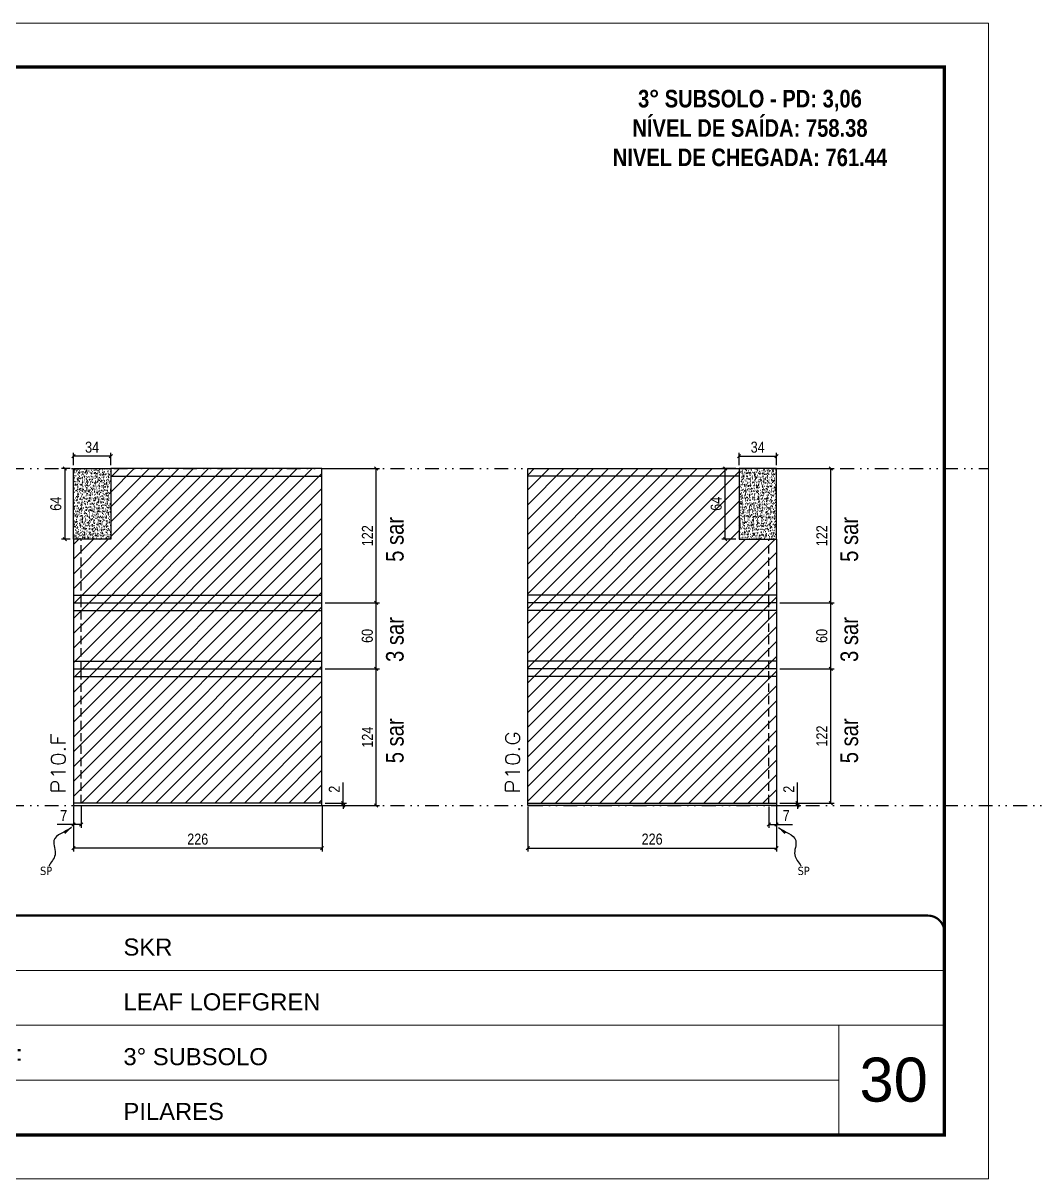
# Model space of a CAD drawing. Header units: millimetres. Extents: x 13777 to 27878, y -21631 to 6985.
# Drawn here: x 16619 to 17540, y -2105 to -1055 of the extents above; entities that cross this region are included whole.
import ezdxf

# ---------------------------------------------------------------- set-up
doc = ezdxf.new("R2010")
doc.units = ezdxf.units.MM
for name, pattern in [('CONTINUO', [0]), ('DASHED', [0.75, 0.5, -0.25]), ('DIVIDE2', [0.625, 0.25, -0.125, 0, -0.125, 0, -0.125]), ('HIDDEN', [0.375, 0.25, -0.125])]:
    doc.linetypes.add(name, pattern=pattern)
for name, color, linetype, lineweight in [('CARIMBO', 255, 'Continuous', 9), ('Folhas', 255, 'Continuous', 9), ('Hachura', 251, 'Continuous', 9), ('SARRAFO DE PRESSAO', 251, 'DASHED', 9), ('Texto Seção', 7, 'Continuous', 15)]:
    doc.layers.add(name, color=color, linetype=linetype, lineweight=lineweight)
for name, color, linetype in [('COTA', 241, 'Continuous'), ('NOMENCLATURA', 7, 'Continuous'), ('Nível', 160, 'Continuous'), ('Painéis', 200, 'Continuous'), ('SARR_2.2x7', 40, 'Continuous'), ('Sarrafo de Pressão', 42, 'HIDDEN'), ('texto', 7, 'Continuous')]:
    doc.layers.add(name, color=color, linetype=linetype)
doc.styles.add('ARIAL', font='arial.ttf')
doc.styles.add('ARIAL_NARROW', font='ARIALN.TTF', dxfattribs={"height": 0.2})
doc.styles.add('COTA TECNICA', font='techl___.ttf', dxfattribs={"height": 10})
doc.styles.add('COTA TECNICA-50', font='techl___.ttf', dxfattribs={"height": 10})
doc.styles.add('REGUA-120', font='ROMANS.shx', dxfattribs={"height": 15})
doc.styles.add('ROMANC', font='techb___.ttf', dxfattribs={"height": 2.5})
doc.styles.get("Standard").update_dxf_attribs({"font": 'arial.ttf'})
doc.styles.add('Tecnologia', font='')
doc.styles.get('Tecnologia').set_extended_font_data('Forgotten Futurist')
doc.dimstyles.new('COTA PAINEL-50', dxfattribs={"dimtxt": 10, "dimasz": 3, "dimexe": 3, "dimexo": 3, "dimgap": 3, "dimtad": 1, "dimdec": 1, "dimzin": 12, "dimdsep": 46, "dimtxsty": 'COTA TECNICA-50', "dimblk1": 'OBLIQUE', "dimblk2": 'OBLIQUE', "dimsah": 1, "dimcen": 0.9, "dimclrd": 4, "dimclre": 4, "dimclrt": 240, "dimadec": 1, "dimazin": 3, "dimtfac": 1, "dimtdec": 1, "dimtmove": 0, "dimatfit": 3, "dimfxl": 1, "dimtolj": 1, "dimtzin": 12, "dimarcsym": 0})
doc.dimstyles.new('PAINEL', dxfattribs={"dimtxt": 10, "dimasz": 3, "dimexe": 3, "dimexo": 3, "dimgap": 3, "dimtad": 1, "dimdec": 1, "dimzin": 12, "dimdsep": 46, "dimtxsty": 'COTA TECNICA', "dimblk1": 'OBLIQUE', "dimblk2": 'OBLIQUE', "dimsah": 1, "dimcen": 0.9, "dimclrd": 4, "dimclre": 4, "dimclrt": 240, "dimadec": 1, "dimazin": 3, "dimtfac": 1, "dimtdec": 1, "dimtmove": 0, "dimatfit": 3, "dimfxl": 1, "dimtolj": 1, "dimtzin": 12, "dimarcsym": 0})
doc.dimstyles.get("Standard").update_dxf_attribs({"dimtxt": 0.18, "dimasz": 0.18, "dimexe": 0.18, "dimexo": 0.0625, "dimgap": 0.09, "dimtad": 0, "dimtih": 1, "dimtoh": 1, "dimdec": 4, "dimzin": 0, "dimdsep": 46, "dimtxsty": 'Standard', "dimcen": 0.09, "dimadec": 0, "dimazin": 0, "dimtfac": 1, "dimtdec": 4, "dimtofl": 0, "dimtmove": 0, "dimatfit": 3, "dimfxl": 1, "dimtolj": 1, "dimtzin": 0, "dimarcsym": 0})

# ---------------------------------------------------------------- blocks, each defined once
blk = doc.blocks.new('9999999999')
at = {"color": 30, "linetype": 'CONTINUO'}
for p, q in [((98564.6, 34230.2), (98564.6, 34429.4)), ((98564.6, 34379.6), (99584, 34379.6)), ((98564.6, 34329.8), (99488, 34329.8)), ((99584, 34329.8), (99488, 34329.8)), ((99488, 34329.8), (99488, 34230.2)), ((98564.6, 34280), (99488, 34280))]:
    blk.add_line(p, q, dxfattribs=at)
at = {"color": 30, "linetype": 'CONTINUO', "const_width": 2}
blk.add_lwpolyline([(99584, 34230.2), (99584, 34414.4, 0.414214), (99569, 34429.4), (98229, 34429.4, 0.414214), (98214, 34414.4), (98214, 34245.2, 0.414214), (98229, 34230.2), (99584, 34230.2)], format="xyb", dxfattribs=at)
at = {"layer": 'Folhas'}
blk.add_lwpolyline([(98139, 34190.2), (99624, 34190.2), (99624, 35240.2), (98139, 35240.2)], close=True, dxfattribs=at)
at = {"layer": 'Folhas', "color": 30, "const_width": 3}
blk.add_lwpolyline([(98214, 34230.2), (99584, 34230.2), (99584, 35200.2), (98214, 35200.2)], close=True, dxfattribs=at)
at = {"color": 7, "linetype": 'Continuous', "ltscale": 5, "style": 'ARIAL'}
for s, height, p in [('SKR', 15.48, (98837.7, 34393.1)), ('LEAF LOEFGREN', 15.483, (98837.7, 34343.3)), ('3° SUBSOLO', 15.48, (98837.7, 34293.5)), ('NOVA SISTEMAS CONSTRUTIVOS', 11.059, (98263.2, 34267.2)), ('PILARES', 15.48, (98837.7, 34243.7))]:
    blk.add_text(s, height=height, dxfattribs=at).set_placement(p)
at = {"layer": 'Folhas', "color": 7, "style": 'Tecnologia', "width": 1.5}
for s, p in [('CLIENTE:', (98573.7, 34397.2)), ('OBRA:', (98573.7, 34347.3)), ('PAVIMENTO:', (98573.7, 34297.5)), ('PROJETO:', (98573.7, 34247.7))]:
    blk.add_text(s, height=14, dxfattribs=at).set_placement(p)
blk = doc.blocks.new('_Oblique')
at = {"color": 0, "linetype": 'ByBlock', "lineweight": -2}
blk.add_line((-0.5, -0.5), (0.5, 0.5), dxfattribs=at)
blk = doc.blocks.new('*D1682')
at = {"layer": 'COTA', "color": 4, "lineweight": -2, "transparency": 16777216}
for p, q in [((16665.2, -1767), (16665.2, -1807.8)), ((16891.2, -1767), (16891.2, -1807.8)), ((16891.2, -1804.8), (16665.2, -1804.8))]:
    blk.add_line(p, q, dxfattribs=at)
at = {"layer": 'Defpoints', "color": 0, "transparency": 16777216}
for p in [(16665.2, -1764), (16891.2, -1764), (16665.2, -1804.8)]:
    blk.add_point(p, dxfattribs=at)
at = {"layer": 'COTA', "color": 4, "lineweight": -2, "transparency": 16777216, "xscale": 3, "yscale": 3, "zscale": 3, "rotation": 180}
blk.add_blockref('_Oblique', (16665.2, -1804.8), dxfattribs=at)
at = {"layer": 'COTA', "color": 4, "lineweight": -2, "transparency": 16777216, "xscale": 3, "yscale": 3, "zscale": 3}
blk.add_blockref('_Oblique', (16891.2, -1804.8), dxfattribs=at)
at = {"layer": 'COTA', "color": 240, "transparency": 16777216, "insert": (16778.2, -1796.7), "char_height": 10, "attachment_point": 5, "style": 'COTA TECNICA'}
blk.add_mtext('\\A1;226', dxfattribs=at)
blk = doc.blocks.new('*D1683')
at = {"layer": 'COTA', "color": 4, "lineweight": -2, "transparency": 16777216}
for p, q in [((16665.2, -1769), (16665.2, -1786.3)), ((16672.2, -1767), (16672.2, -1786.3)), ((16665.2, -1783.3), (16650.4, -1783.3)), ((16672.2, -1783.3), (16665.2, -1783.3))]:
    blk.add_line(p, q, dxfattribs=at)
at = {"layer": 'Defpoints', "color": 0, "transparency": 16777216}
for p in [(16665.2, -1766), (16672.2, -1764), (16665.2, -1783.3)]:
    blk.add_point(p, dxfattribs=at)
at = {"layer": 'COTA', "color": 4, "lineweight": -2, "transparency": 16777216, "xscale": 3, "yscale": 3, "zscale": 3, "rotation": 180}
blk.add_blockref('_Oblique', (16665.2, -1783.3), dxfattribs=at)
at = {"layer": 'COTA', "color": 4, "lineweight": -2, "transparency": 16777216, "xscale": 3, "yscale": 3, "zscale": 3}
blk.add_blockref('_Oblique', (16672.2, -1783.3), dxfattribs=at)
at = {"layer": 'COTA', "color": 240, "transparency": 16777216, "insert": (16656.3, -1775.2), "char_height": 10, "attachment_point": 5, "style": 'COTA TECNICA-50'}
blk.add_mtext('\\A1;7', dxfattribs=at)
blk = doc.blocks.new('*D1684')
at = {"layer": 'COTA', "color": 4, "lineweight": -2, "transparency": 16777216}
for p, q in [((16910.4, -1764), (16910.4, -1745.2)), ((16894.2, -1764), (16913.4, -1764)), ((16894.2, -1766), (16913.4, -1766)), ((16910.4, -1766), (16910.4, -1764)), ((16910.4, -1766), (16910.4, -1769))]:
    blk.add_line(p, q, dxfattribs=at)
at = {"layer": 'Defpoints', "color": 0, "transparency": 16777216}
for p in [(16891.2, -1764), (16891.2, -1766), (16910.4, -1766)]:
    blk.add_point(p, dxfattribs=at)
at = {"layer": 'COTA', "color": 4, "lineweight": -2, "transparency": 16777216, "xscale": 3, "yscale": 3, "zscale": 3}
for p, rotation in [((16910.4, -1764), 270), ((16910.4, -1766), 90)]:
    blk.add_blockref('_Oblique', p, dxfattribs=dict(at, rotation=rotation))
at = {"layer": 'COTA', "color": 240, "transparency": 16777216, "insert": (16902.4, -1751.3), "char_height": 10, "attachment_point": 5, "rotation": 90, "style": 'COTA TECNICA-50'}
blk.add_mtext('\\A1;2', dxfattribs=at)
blk = doc.blocks.new('*D1685')
at = {"layer": 'COTA', "color": 4, "lineweight": -2, "transparency": 16777216}
for p, q in [((16894.2, -1582), (16943.5, -1582)), ((16940.5, -1642), (16940.5, -1582)), ((16894.2, -1642), (16943.5, -1642))]:
    blk.add_line(p, q, dxfattribs=at)
at = {"layer": 'Defpoints', "color": 0, "transparency": 16777216}
for p in [(16891.2, -1582), (16940.5, -1582), (16891.2, -1642)]:
    blk.add_point(p, dxfattribs=at)
at = {"layer": 'COTA', "color": 4, "lineweight": -2, "transparency": 16777216, "xscale": 3, "yscale": 3, "zscale": 3}
for p, rotation in [((16940.5, -1582), 90), ((16940.5, -1642), 270)]:
    blk.add_blockref('_Oblique', p, dxfattribs=dict(at, rotation=rotation))
at = {"layer": 'COTA', "color": 240, "transparency": 16777216, "insert": (16932.4, -1612), "char_height": 10, "attachment_point": 5, "rotation": 90, "style": 'COTA TECNICA-50'}
blk.add_mtext('\\A1;60', dxfattribs=at)
blk = doc.blocks.new('*D1686')
at = {"layer": 'COTA', "color": 4, "lineweight": -2, "transparency": 16777216}
for p, q in [((16894.2, -1460), (16943.5, -1460)), ((16940.5, -1582), (16940.5, -1460)), ((16894.2, -1582), (16943.5, -1582))]:
    blk.add_line(p, q, dxfattribs=at)
at = {"layer": 'Defpoints', "color": 0, "transparency": 16777216}
for p in [(16891.2, -1460), (16940.5, -1460), (16891.2, -1582)]:
    blk.add_point(p, dxfattribs=at)
at = {"layer": 'COTA', "color": 4, "lineweight": -2, "transparency": 16777216, "xscale": 3, "yscale": 3, "zscale": 3}
for p, rotation in [((16940.5, -1460), 90), ((16940.5, -1582), 270)]:
    blk.add_blockref('_Oblique', p, dxfattribs=dict(at, rotation=rotation))
at = {"layer": 'COTA', "color": 240, "transparency": 16777216, "insert": (16932.5, -1521), "char_height": 10, "attachment_point": 5, "rotation": 90, "style": 'COTA TECNICA-50'}
blk.add_mtext('\\A1;122', dxfattribs=at)
blk = doc.blocks.new('*D1698')
at = {"layer": 'COTA', "color": 4, "linetype": 'ByBlock', "lineweight": -2, "transparency": 16777216}
for p, q in [((16894.2, -1642), (16943.5, -1642)), ((16940.5, -1766), (16940.5, -1642)), ((16894.2, -1766), (16943.5, -1766))]:
    blk.add_line(p, q, dxfattribs=at)
at = {"layer": 'Defpoints', "color": 0, "linetype": 'ByBlock', "transparency": 16777216}
for p in [(16891.2, -1642), (16940.5, -1642), (16891.2, -1766)]:
    blk.add_point(p, dxfattribs=at)
at = {"layer": 'COTA', "color": 4, "linetype": 'ByBlock', "lineweight": -2, "transparency": 16777216, "xscale": 3, "yscale": 3, "zscale": 3}
for p, rotation in [((16940.5, -1642), 90), ((16940.5, -1766), 270)]:
    blk.add_blockref('_Oblique', p, dxfattribs=dict(at, rotation=rotation))
at = {"layer": 'COTA', "color": 240, "linetype": 'ByBlock', "transparency": 16777216, "insert": (16932.5, -1704), "char_height": 10, "attachment_point": 5, "rotation": 90, "style": 'COTA TECNICA'}
blk.add_mtext('\\A1;124', dxfattribs=at)
blk = doc.blocks.new('*D1692')
at = {"layer": 'COTA', "color": 4, "linetype": 'ByBlock', "lineweight": -2, "transparency": 16777216}
for p, q in [((16894.2, -1642), (16943.5, -1642)), ((16940.5, -1766), (16940.5, -1642)), ((16894.2, -1766), (16943.5, -1766))]:
    blk.add_line(p, q, dxfattribs=at)
at = {"layer": 'Defpoints', "color": 0, "linetype": 'ByBlock', "transparency": 16777216}
for p in [(16891.2, -1642), (16940.5, -1642), (16891.2, -1766)]:
    blk.add_point(p, dxfattribs=at)
at = {"layer": 'COTA', "color": 4, "linetype": 'ByBlock', "lineweight": -2, "transparency": 16777216, "xscale": 3, "yscale": 3, "zscale": 3}
for p, rotation in [((16940.5, -1642), 90), ((16940.5, -1766), 270)]:
    blk.add_blockref('_Oblique', p, dxfattribs=dict(at, rotation=rotation))
at = {"layer": 'COTA', "color": 240, "linetype": 'ByBlock', "transparency": 16777216, "insert": (16932.5, -1704), "char_height": 10, "attachment_point": 5, "rotation": 90, "style": 'COTA TECNICA'}
blk.add_mtext('\\A1;124', dxfattribs=at)
blk = doc.blocks.new('*D1699')
at = {"layer": 'COTA', "color": 4, "lineweight": -2, "transparency": 16777216}
for p, q in [((16662.2, -1460), (16654.3, -1460)), ((16657.3, -1460), (16657.3, -1524)), ((16662.2, -1524), (16654.3, -1524))]:
    blk.add_line(p, q, dxfattribs=at)
at = {"layer": 'Defpoints', "color": 0, "transparency": 16777216}
for p in [(16665.2, -1460), (16657.3, -1524), (16665.2, -1524)]:
    blk.add_point(p, dxfattribs=at)
at = {"layer": 'COTA', "color": 4, "lineweight": -2, "transparency": 16777216, "xscale": 3, "yscale": 3, "zscale": 3}
for p, rotation in [((16657.3, -1460), 90), ((16657.3, -1524), 270)]:
    blk.add_blockref('_Oblique', p, dxfattribs=dict(at, rotation=rotation))
at = {"layer": 'COTA', "color": 240, "transparency": 16777216, "insert": (16649.2, -1492), "char_height": 10, "attachment_point": 5, "rotation": 90, "style": 'COTA TECNICA'}
blk.add_mtext('\\A1;64', dxfattribs=at)
blk = doc.blocks.new('*D1700')
at = {"layer": 'COTA', "color": 4, "lineweight": -2, "transparency": 16777216}
for p, q in [((16665.2, -1457), (16665.2, -1445.8)), ((16699.2, -1448.8), (16665.2, -1448.8)), ((16699.2, -1457), (16699.2, -1445.8))]:
    blk.add_line(p, q, dxfattribs=at)
at = {"layer": 'Defpoints', "color": 0, "transparency": 16777216}
for p in [(16665.2, -1448.8), (16665.2, -1460), (16699.2, -1460)]:
    blk.add_point(p, dxfattribs=at)
at = {"layer": 'COTA', "color": 4, "lineweight": -2, "transparency": 16777216, "xscale": 3, "yscale": 3, "zscale": 3, "rotation": 180}
blk.add_blockref('_Oblique', (16665.2, -1448.8), dxfattribs=at)
at = {"layer": 'COTA', "color": 4, "lineweight": -2, "transparency": 16777216, "xscale": 3, "yscale": 3, "zscale": 3}
blk.add_blockref('_Oblique', (16699.2, -1448.8), dxfattribs=at)
at = {"layer": 'COTA', "color": 240, "transparency": 16777216, "insert": (16682.2, -1440.6), "char_height": 10, "attachment_point": 5, "style": 'COTA TECNICA'}
blk.add_mtext('\\A1;34', dxfattribs=at)
blk = doc.blocks.new('*D1687')
at = {"layer": 'COTA', "color": 4, "lineweight": -2, "transparency": 16777216}
for p, q in [((17078.3, -1767), (17078.3, -1807.8)), ((17304.3, -1767), (17304.3, -1807.8)), ((17078.3, -1804.8), (17304.3, -1804.8))]:
    blk.add_line(p, q, dxfattribs=at)
at = {"layer": 'Defpoints', "color": 0, "transparency": 16777216}
for p in [(17078.3, -1764), (17304.3, -1764), (17304.3, -1804.8)]:
    blk.add_point(p, dxfattribs=at)
at = {"layer": 'COTA', "color": 4, "lineweight": -2, "transparency": 16777216, "xscale": 3, "yscale": 3, "zscale": 3, "rotation": 180}
blk.add_blockref('_Oblique', (17078.3, -1804.8), dxfattribs=at)
at = {"layer": 'COTA', "color": 4, "lineweight": -2, "transparency": 16777216, "xscale": 3, "yscale": 3, "zscale": 3}
blk.add_blockref('_Oblique', (17304.3, -1804.8), dxfattribs=at)
at = {"layer": 'COTA', "color": 240, "transparency": 16777216, "insert": (17191.3, -1796.7), "char_height": 10, "attachment_point": 5, "style": 'COTA TECNICA'}
blk.add_mtext('\\A1;226', dxfattribs=at)
blk = doc.blocks.new('*D1688')
at = {"layer": 'COTA', "color": 4, "lineweight": -2, "transparency": 16777216}
for p, q in [((17297.3, -1767), (17297.3, -1786.3)), ((17304.3, -1769), (17304.3, -1786.3)), ((17297.3, -1783.3), (17304.3, -1783.3)), ((17304.3, -1783.3), (17319, -1783.3))]:
    blk.add_line(p, q, dxfattribs=at)
at = {"layer": 'Defpoints', "color": 0, "transparency": 16777216}
for p in [(17297.3, -1764), (17304.3, -1766), (17304.3, -1783.3)]:
    blk.add_point(p, dxfattribs=at)
at = {"layer": 'COTA', "color": 4, "lineweight": -2, "transparency": 16777216, "xscale": 3, "yscale": 3, "zscale": 3, "rotation": 180}
blk.add_blockref('_Oblique', (17297.3, -1783.3), dxfattribs=at)
at = {"layer": 'COTA', "color": 4, "lineweight": -2, "transparency": 16777216, "xscale": 3, "yscale": 3, "zscale": 3}
blk.add_blockref('_Oblique', (17304.3, -1783.3), dxfattribs=at)
at = {"layer": 'COTA', "color": 240, "transparency": 16777216, "insert": (17313.2, -1775.2), "char_height": 10, "attachment_point": 5, "style": 'COTA TECNICA-50'}
blk.add_mtext('\\A1;7', dxfattribs=at)
blk = doc.blocks.new('*D1689')
at = {"layer": 'COTA', "color": 4, "lineweight": -2, "transparency": 16777216}
for p, q in [((17323.6, -1764), (17323.6, -1745.2)), ((17307.3, -1764), (17326.6, -1764)), ((17307.3, -1766), (17326.6, -1766)), ((17323.6, -1766), (17323.6, -1764)), ((17323.6, -1766), (17323.6, -1769))]:
    blk.add_line(p, q, dxfattribs=at)
at = {"layer": 'Defpoints', "color": 0, "transparency": 16777216}
for p in [(17304.3, -1764), (17304.3, -1766), (17323.6, -1766)]:
    blk.add_point(p, dxfattribs=at)
at = {"layer": 'COTA', "color": 4, "lineweight": -2, "transparency": 16777216, "xscale": 3, "yscale": 3, "zscale": 3}
for p, rotation in [((17323.6, -1764), 270), ((17323.6, -1766), 90)]:
    blk.add_blockref('_Oblique', p, dxfattribs=dict(at, rotation=rotation))
at = {"layer": 'COTA', "color": 240, "transparency": 16777216, "insert": (17315.6, -1751.3), "char_height": 10, "attachment_point": 5, "rotation": 90, "style": 'COTA TECNICA-50'}
blk.add_mtext('\\A1;2', dxfattribs=at)
blk = doc.blocks.new('*D1690')
at = {"layer": 'COTA', "color": 4, "lineweight": -2, "transparency": 16777216}
for p, q in [((17307.3, -1582), (17356.7, -1582)), ((17353.7, -1642), (17353.7, -1582)), ((17307.3, -1642), (17356.7, -1642))]:
    blk.add_line(p, q, dxfattribs=at)
at = {"layer": 'Defpoints', "color": 0, "transparency": 16777216}
for p in [(17304.3, -1582), (17353.7, -1582), (17304.3, -1642)]:
    blk.add_point(p, dxfattribs=at)
at = {"layer": 'COTA', "color": 4, "lineweight": -2, "transparency": 16777216, "xscale": 3, "yscale": 3, "zscale": 3}
for p, rotation in [((17353.7, -1582), 90), ((17353.7, -1642), 270)]:
    blk.add_blockref('_Oblique', p, dxfattribs=dict(at, rotation=rotation))
at = {"layer": 'COTA', "color": 240, "transparency": 16777216, "insert": (17345.6, -1612), "char_height": 10, "attachment_point": 5, "rotation": 90, "style": 'COTA TECNICA-50'}
blk.add_mtext('\\A1;60', dxfattribs=at)
blk = doc.blocks.new('*D1691')
at = {"layer": 'COTA', "color": 4, "lineweight": -2, "transparency": 16777216}
for p, q in [((17307.3, -1460), (17356.7, -1460)), ((17353.7, -1582), (17353.7, -1460)), ((17307.3, -1582), (17356.7, -1582))]:
    blk.add_line(p, q, dxfattribs=at)
at = {"layer": 'Defpoints', "color": 0, "transparency": 16777216}
for p in [(17304.3, -1460), (17353.7, -1460), (17304.3, -1582)]:
    blk.add_point(p, dxfattribs=at)
at = {"layer": 'COTA', "color": 4, "lineweight": -2, "transparency": 16777216, "xscale": 3, "yscale": 3, "zscale": 3}
for p, rotation in [((17353.7, -1460), 90), ((17353.7, -1582), 270)]:
    blk.add_blockref('_Oblique', p, dxfattribs=dict(at, rotation=rotation))
at = {"layer": 'COTA', "color": 240, "transparency": 16777216, "insert": (17345.6, -1521), "char_height": 10, "attachment_point": 5, "rotation": 90, "style": 'COTA TECNICA-50'}
blk.add_mtext('\\A1;122', dxfattribs=at)
blk = doc.blocks.new('*D1701')
at = {"layer": 'COTA', "color": 4, "lineweight": -2, "transparency": 16777216}
for p, q in [((17270.3, -1457), (17270.3, -1445.8)), ((17270.3, -1448.8), (17304.3, -1448.8)), ((17304.3, -1457), (17304.3, -1445.8))]:
    blk.add_line(p, q, dxfattribs=at)
at = {"layer": 'Defpoints', "color": 0, "transparency": 16777216}
for p in [(17304.3, -1448.8), (17270.3, -1460), (17304.3, -1460)]:
    blk.add_point(p, dxfattribs=at)
at = {"layer": 'COTA', "color": 4, "lineweight": -2, "transparency": 16777216, "xscale": 3, "yscale": 3, "zscale": 3, "rotation": 180}
blk.add_blockref('_Oblique', (17270.3, -1448.8), dxfattribs=at)
at = {"layer": 'COTA', "color": 4, "lineweight": -2, "transparency": 16777216, "xscale": 3, "yscale": 3, "zscale": 3}
blk.add_blockref('_Oblique', (17304.3, -1448.8), dxfattribs=at)
at = {"layer": 'COTA', "color": 240, "transparency": 16777216, "insert": (17287.3, -1440.6), "char_height": 10, "attachment_point": 5, "style": 'COTA TECNICA'}
blk.add_mtext('\\A1;34', dxfattribs=at)
blk = doc.blocks.new('*D1702')
at = {"layer": 'COTA', "color": 4, "lineweight": -2, "transparency": 16777216}
for p, q in [((17307.3, -1642), (17356.7, -1642)), ((17353.7, -1764), (17353.7, -1642)), ((17307.3, -1764), (17356.7, -1764))]:
    blk.add_line(p, q, dxfattribs=at)
at = {"layer": 'Defpoints', "color": 0, "transparency": 16777216}
for p in [(17304.3, -1642), (17353.7, -1642), (17304.3, -1764)]:
    blk.add_point(p, dxfattribs=at)
at = {"layer": 'COTA', "color": 4, "lineweight": -2, "transparency": 16777216, "xscale": 3, "yscale": 3, "zscale": 3}
for p, rotation in [((17353.7, -1642), 90), ((17353.7, -1764), 270)]:
    blk.add_blockref('_Oblique', p, dxfattribs=dict(at, rotation=rotation))
at = {"layer": 'COTA', "color": 240, "transparency": 16777216, "insert": (17345.6, -1703), "char_height": 10, "attachment_point": 5, "rotation": 90, "style": 'COTA TECNICA'}
blk.add_mtext('\\A1;122', dxfattribs=at)
blk = doc.blocks.new('*D1703')
at = {"layer": 'COTA', "color": 4, "lineweight": -2, "transparency": 16777216}
for p, q in [((17267.3, -1460), (17254.8, -1460)), ((17257.8, -1524), (17257.8, -1460)), ((17267.3, -1524), (17254.8, -1524))]:
    blk.add_line(p, q, dxfattribs=at)
at = {"layer": 'Defpoints', "color": 0, "transparency": 16777216}
for p in [(17257.8, -1460), (17270.3, -1460), (17270.3, -1524)]:
    blk.add_point(p, dxfattribs=at)
at = {"layer": 'COTA', "color": 4, "lineweight": -2, "transparency": 16777216, "xscale": 3, "yscale": 3, "zscale": 3}
for p, rotation in [((17257.8, -1460), 90), ((17257.8, -1524), 270)]:
    blk.add_blockref('_Oblique', p, dxfattribs=dict(at, rotation=rotation))
at = {"layer": 'COTA', "color": 240, "transparency": 16777216, "insert": (17249.6, -1492), "char_height": 10, "attachment_point": 5, "rotation": 90, "style": 'COTA TECNICA'}
blk.add_mtext('\\A1;64', dxfattribs=at)

msp = doc.modelspace()

# ---------------------------------------------------------------- hatches: boundary and pattern name
at = {"layer": 'COTA'}
h = msp.add_hatch(dxfattribs=at)
h.set_pattern_fill('AR-CONC', color=256, scale=0.03)
h.set_pattern_definition([(50, (-2762.2104, -1178.575), (5.4655401, -0.4781726), [0.5715, -6.2865]), (355, (-2762.2104, -1178.575), (-1.0573026, 5.7317054), [0.4572, -5.0292175]), (100.451445, (-2761.755, -1178.615), (4.4082374, 5.2535326), [0.4857003, -5.3427073]), (46.1842, (-2762.2104, -1177.051), (8.1323712, -1.2612698), [0.85725, -9.42975]), (96.635558, (-2761.533, -1177.156), (7.122124, 7.4227837), [0.7285507, -8.0140682]), (351.18415, (-2762.21, -1177.051), (7.122124, 7.4227837), [0.685799, -7.543792]), (21, (-2761.4484, -1177.432), (4.5484317, -3.0679559), [0.5715, -6.2865]), (326, (-2761.4484, -1177.432), (1.8540609, 5.525639), [0.4572, -5.0292]), (71.451445, (-2761.0693, -1177.688), (6.4024926, 2.457683), [0.4857003, -5.3426981]), (37.5, (-2762.2104, -1178.5751), (0.0926581, 2.53665117), [0, -4.96824, 0, -5.1054, 0, -5.04825]), (7.5, (-2762.2104, -1178.575), (2.00458988, 3.00541724), [0, -2.91084, 0, -4.85394, 0, -1.92405]), (327.5, (-2763.9096, -1178.5751), (4.06771786, -0.17186232), [0, -1.905, 0, -5.9436, 0, -7.8867]), (317.5, (-2764.6716, -1178.575), (4.44387544, 0.7627947), [0, -2.4765, 0, -3.94716, 0, -5.6007])])
h.paths.add_polyline_path([(16699.16, -1460.02), (16665.16, -1460.02), (16665.16, -1524.02), (16699.16, -1524.02)])
h = msp.add_hatch(dxfattribs=at)
h.set_pattern_fill('AR-CONC', color=256, scale=0.03)
h.set_pattern_definition([(50, (-2353.0596, -1178.575), (5.4655401, -0.4781726), [0.5715, -6.2865]), (355, (-2353.0596, -1178.575), (-1.0573026, 5.7317054), [0.4572, -5.0292175]), (100.451445, (-2352.604, -1178.615), (4.4082374, 5.2535326), [0.4857003, -5.3427073]), (46.1842, (-2353.0596, -1177.051), (8.1323712, -1.2612698), [0.85725, -9.42975]), (96.635558, (-2352.382, -1177.156), (7.122124, 7.4227837), [0.7285507, -8.0140682]), (351.18415, (-2353.0596, -1177.051), (7.122124, 7.4227837), [0.685799, -7.543792]), (21, (-2352.2976, -1177.432), (4.5484317, -3.0679559), [0.5715, -6.2865]), (326, (-2352.2976, -1177.432), (1.8540609, 5.525639), [0.4572, -5.0292]), (71.451445, (-2351.9185, -1177.688), (6.4024926, 2.457683), [0.4857003, -5.3426981]), (37.5, (-2353.0596, -1178.5751), (0.0926581, 2.53665117), [0, -4.96824, 0, -5.1054, 0, -5.04825]), (7.5, (-2353.0596, -1178.575), (2.00458988, 3.00541724), [0, -2.91084, 0, -4.85394, 0, -1.92405]), (327.5, (-2354.7588, -1178.5751), (4.06771786, -0.17186232), [0, -1.905, 0, -5.9436, 0, -7.8867]), (317.5, (-2355.521, -1178.575), (4.44387544, 0.7627947), [0, -2.4765, 0, -3.94716, 0, -5.6007])])
h.paths.add_polyline_path([(17270.31, -1524.02), (17304.31, -1524.02), (17304.31, -1460.02), (17270.31, -1460.02)])
at = {"layer": 'Hachura', "linetype": 'ByBlock'}
h = msp.add_hatch(dxfattribs=at)
h.set_pattern_fill('ANSI31', color=256, scale=3)
h.set_pattern_definition([(45, (1598.5, 0), (-6.735192, 6.735192), [])])
h.paths.add_polyline_path([(16309.51, -1524.02), (16309.51, -1504.02), (16187.51, -1504.02), (16187.51, -1524.02)])
h.paths.add_polyline_path([(16447.51, -1524.02), (16447.51, -1504.02), (16309.51, -1504.02), (16309.51, -1524.02)])
h.paths.add_polyline_path([(16309.51, -1524.02), (16309.51, -1642.02), (16447.51, -1642.02), (16447.51, -1524.02)])
h.paths.add_polyline_path([(16309.51, -1524.02), (16187.51, -1524.02), (16187.51, -1642.02), (16309.51, -1642.02)])
h.paths.add_polyline_path([(16187.51, -1764.02), (16309.51, -1764.02), (16309.51, -1642.02), (16187.51, -1642.02)])
h.paths.add_polyline_path([(16447.51, -1764.02), (16447.51, -1642.02), (16309.51, -1642.02), (16309.51, -1764.02)])
h.paths.add_polyline_path([(16665.16, -1642.02), (16665.16, -1764.02), (16891.16, -1764.02), (16891.16, -1642.02)])
h.paths.add_polyline_path([(16891.16, -1642.02), (16891.16, -1582.02), (16665.16, -1582.02), (16665.16, -1642.02)])
h.paths.add_polyline_path([(16891.16, -1582.02), (16891.16, -1460.02), (16699.16, -1460.02), (16699.16, -1524.02), (16665.16, -1524.02), (16665.16, -1582.02)])
h.paths.add_polyline_path([(17270.31, -1524.02), (17270.31, -1460.02), (17078.31, -1460.02), (17078.31, -1582.02), (17304.31, -1582.02), (17304.31, -1524.02)])
h.paths.add_polyline_path([(17078.31, -1582.02), (17078.31, -1642.02), (17304.31, -1642.02), (17304.31, -1582.02)])
h.paths.add_polyline_path([(17078.31, -1642.02), (17078.31, -1764.02), (17304.31, -1764.02), (17304.31, -1642.02)])

# ---------------------------------------------------------------- linework, layer by layer
at = {"layer": 'COTA'}
for p, q in [((16665.16, -1524.02), (16665.16, -1460.02)), ((16665.16, -1460.02), (16699.16, -1460.02)), ((17304.31, -1460.02), (17270.31, -1460.02)), ((17304.31, -1524.02), (17304.31, -1460.02))]:
    msp.add_line(p, q, dxfattribs=at)
at = {"layer": 'Nível', "color": 4, "linetype": 'DIVIDE2', "ltscale": 50}
for p, q in [((13777.11, -1460.02), (17496.97, -1460.02)), ((13777.11, -1766.02), (21531.15, -1766.02))]:
    msp.add_line(p, q, dxfattribs=at)
at = {"layer": 'Painéis'}
for p, q in [((16891.16, -1460.02), (16699.16, -1460.02)), ((16699.16, -1460.02), (16699.16, -1524.02)), ((16891.16, -1764.02), (16891.16, -1460.02)), ((17078.31, -1764.02), (17078.31, -1460.02)), ((17078.31, -1460.02), (17270.31, -1460.02)), ((17270.31, -1460.02), (17270.31, -1524.02)), ((16665.16, -1524.02), (16665.16, -1764.02)), ((16699.16, -1524.02), (16665.16, -1524.02)), ((17270.31, -1524.02), (17304.31, -1524.02)), ((17304.31, -1524.02), (17304.31, -1764.02)), ((16665.16, -1582.02), (16891.16, -1582.02)), ((17304.31, -1582.02), (17078.31, -1582.02)), ((16665.16, -1642.02), (16891.16, -1642.02)), ((17304.31, -1642.02), (17078.31, -1642.02))]:
    msp.add_line(p, q, dxfattribs=at)
for points in [[(16891.16, -1764.02), (16665.16, -1764.02), (16665.16, -1766.02), (16891.16, -1766.02)], [(17078.31, -1764.02), (17304.31, -1764.02), (17304.31, -1766.02), (17078.31, -1766.02)]]:
    msp.add_lwpolyline(points, close=True, dxfattribs=at)
at = {"layer": 'SARR_2.2x7'}
for p, q in [((16699.16, -1467.02), (16891.16, -1467.02)), ((17270.31, -1467.02), (17078.31, -1467.02)), ((16665.16, -1575.02), (16891.16, -1575.02)), ((17304.31, -1575.02), (17078.31, -1575.02)), ((16665.16, -1589.02), (16891.16, -1589.02)), ((17304.31, -1589.02), (17078.31, -1589.02)), ((16665.16, -1635.02), (16891.16, -1635.02)), ((17304.31, -1635.02), (17078.31, -1635.02)), ((16665.16, -1649.02), (16891.16, -1649.02)), ((17304.31, -1649.02), (17078.31, -1649.02))]:
    msp.add_line(p, q, dxfattribs=at)
at = {"layer": 'Sarrafo de Pressão', "ltscale": 30}
for p, q in [((16672.16, -1582.02), (16672.16, -1524.02)), ((17297.31, -1582.02), (17297.31, -1524.02)), ((16672.16, -1642.02), (16672.16, -1582.02)), ((16672.16, -1582.02), (16672.16, -1582.02)), ((17297.31, -1642.02), (17297.31, -1582.02)), ((16672.16, -1764.02), (16672.16, -1642.02)), ((17297.31, -1764.02), (17297.31, -1642.02))]:
    msp.add_line(p, q, dxfattribs=at)

# ---------------------------------------------------------------- block references
at = {"layer": 'SARRAFO DE PRESSAO', "color": 6, "linetype": 'ByBlock'}
msp.add_blockref('9999999999', (-82127.01, -36295.5), dxfattribs=at)

# ---------------------------------------------------------------- texts
at = {"layer": 'CARIMBO', "style": 'ARIAL'}
msp.add_text('30', height=40, dxfattribs=at).set_placement((17379.83, -2035.15))
at = {"layer": 'NOMENCLATURA', "style": 'ARIAL_NARROW'}
for s, p in [('5 sar', (16965.4, -1544.69)), ('5 sar', (17378.55, -1544.69)), ('3 sar', (16965.4, -1635.69)), ('3 sar', (17378.55, -1635.69)), ('5 sar', (16965.4, -1727.69)), ('5 sar', (17378.55, -1727.69))]:
    msp.add_text(s, height=16, rotation=90, dxfattribs=at).set_placement(p)
at = {"layer": 'NOMENCLATURA', "color": 2, "insert": (17280.25, -1089.24), "char_height": 16, "attachment_point": 2, "style": 'ROMANC'}
msp.add_mtext_dynamic_manual_height_columns('\\P3° SUBSOLO - PD: 3,06\\PNÍVEL DE SAÍDA: 758.38\\PNIVEL DE CHEGADA: 761.44', width=300.2766, gutter_width=1, heights=[0], dxfattribs=at)
at = {"layer": 'texto', "color": 0, "char_height": 7.5, "attachment_point": 5}
for insert in [(16640.38, -1825.51), (17329.09, -1825.51)]:
    msp.add_mtext('{\\fTahoma|b0|i0|c0|p34;\\C4;SP}', dxfattribs=dict(at, insert=insert))
at = {"layer": 'Texto Seção', "style": 'REGUA-120', "width": 1.1}
for s, p in [('P10.G', (17071.06, -1755.25)), ('P10.F', (16657.91, -1755.25))]:
    msp.add_text(s, height=13, rotation=90, dxfattribs=at).set_placement(p)

# ---------------------------------------------------------------- dimensions: what is measured, and where the dimension line sits
at = {"layer": 'COTA'}
for base, p1, p2, dimstyle, picture, middle in [((16665.16, -1448.77), (16699.16, -1460.02), (16665.16, -1460.02), 'PAINEL', '*D1700', (16682.16, -1440.55)), ((17304.31, -1783.26), (17297.31, -1764.02), (17304.31, -1766.02), 'COTA PAINEL-50', '*D1688', (17313.18, -1775.18))]:
    dim = msp.add_linear_dim(base=base, p1=p1, p2=p2, dimstyle=dimstyle, dxfattribs=at)
    dim.commit()
    dim.dimension.update_dxf_attribs({"geometry": picture, "text_midpoint": middle})
for base, p1, p2, angle, dimstyle, picture, middle in [((17304.31, -1448.77), (17270.31, -1460.02), (17304.31, -1460.02), 180, 'PAINEL', '*D1701', (17287.31, -1440.55)), ((16657.3, -1524.02), (16665.16, -1460.02), (16665.16, -1524.02), 90, 'PAINEL', '*D1699', (16649.19, -1492.02)), ((16940.53, -1460.02), (16891.16, -1582.02), (16891.16, -1460.02), 90, 'COTA PAINEL-50', '*D1686', (16932.47, -1521.02)), ((17257.75, -1460.02), (17270.31, -1524.02), (17270.31, -1460.02), 90, 'PAINEL', '*D1703', (17249.65, -1492.02)), ((17353.68, -1460.02), (17304.31, -1582.02), (17304.31, -1460.02), 90, 'COTA PAINEL-50', '*D1691', (17345.62, -1521.02)), ((16940.53, -1582.02), (16891.16, -1642.02), (16891.16, -1582.02), 90, 'COTA PAINEL-50', '*D1685', (16932.42, -1612.02)), ((17353.68, -1582.02), (17304.31, -1642.02), (17304.31, -1582.02), 90, 'COTA PAINEL-50', '*D1690', (17345.57, -1612.02)), ((17353.68, -1642.02), (17304.31, -1764.02), (17304.31, -1642.02), 90, 'PAINEL', '*D1702', (17345.62, -1703.02)), ((16665.16, -1783.26), (16672.16, -1764.02), (16665.16, -1766.02), 180, 'COTA PAINEL-50', '*D1683', (16656.29, -1775.18))]:
    dim = msp.add_linear_dim(base=base, p1=p1, p2=p2, angle=angle, dimstyle=dimstyle, dxfattribs=at)
    dim.commit()
    dim.dimension.update_dxf_attribs({"geometry": picture, "text_midpoint": middle})
at = {"layer": 'COTA', "linetype": 'ByBlock'}
for picture in ['*D1698', '*D1692']:
    dim = msp.add_aligned_dim(p1=(16891.16, -1766.02), p2=(16891.16, -1642.02), distance=-49.37, dimstyle='PAINEL', dxfattribs=at)
    dim.commit()
    dim.dimension.update_dxf_attribs({"geometry": picture, "text_midpoint": (16932.45, -1704.02)})
at = {"layer": 'COTA'}
for base, p1, p2, picture, middle in [((16910.42, -1766.02), (16891.16, -1764.02), (16891.16, -1766.02), '*D1684', (16910.42, -1751.27)), ((17323.57, -1766.02), (17304.31, -1764.02), (17304.31, -1766.02), '*D1689', (17323.57, -1751.27))]:
    dim = msp.add_linear_dim(base=base, p1=p1, p2=p2, angle=90, dimstyle='COTA PAINEL-50', dxfattribs=at)
    dim.commit()
    dim.dimension.update_dxf_attribs({"geometry": picture, "text_midpoint": middle, "dimtype": 160})
dim = msp.add_linear_dim(base=(16665.16, -1804.84), p1=(16891.16, -1764.02), p2=(16665.16, -1764.02), angle=180, dimstyle='PAINEL', override={"dimarcsym": 2}, dxfattribs=at)
dim.commit()
dim.dimension.update_dxf_attribs({"geometry": '*D1682', "text_midpoint": (16778.16, -1796.74)})
dim = msp.add_linear_dim(base=(17304.31, -1804.84), p1=(17078.31, -1764.02), p2=(17304.31, -1764.02), dimstyle='PAINEL', override={"dimarcsym": 2}, dxfattribs=at)
dim.commit()
dim.dimension.update_dxf_attribs({"geometry": '*D1687', "text_midpoint": (17191.31, -1796.74)})

# ---------------------------------------------------------------- leaders
at = {"layer": 'COTA', "path_type": 1}
for points in [[(16663.33, -1786.2), (16647.54, -1798.03), (16648.47, -1811.04), (16642.92, -1820.82)], [(17306.14, -1786.2), (17321.92, -1798.03), (17321, -1811.04), (17326.55, -1820.82)]]:
    msp.add_leader(points, dimstyle='Standard', override={"dimasz": 8}, dxfattribs=at)

doc.saveas('drawing.dxf')
